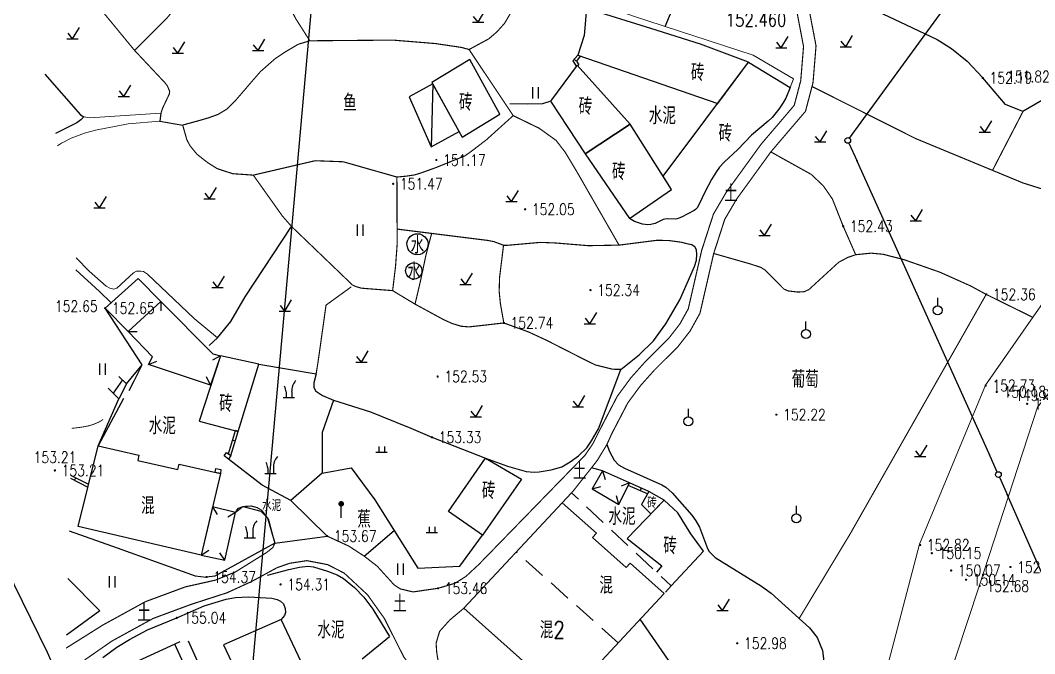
# Model space of a CAD drawing. Extents: x 529262 to 576451, y 2694391 to 2717535.
# Drawn here: x 567193.2 to 567282.9, y 2708922.2 to 2708978.2 of the extents above; entities that cross this region are included whole.
import ezdxf
from ezdxf.enums import TextEntityAlignment as Align
from ezdxf.xclip import XClip

# ---------------------------------------------------------------- set-up
doc = ezdxf.new("R2010")
doc.units = 0
doc.header["$XCLIPFRAME"] = 0
doc.linetypes.add('X2', pattern=[10, 8, -2])
doc.linetypes.add('X5', pattern=[3, 2, -1])
for name, color, linetype in [('DGX', 8, 'Continuous'), ('DLDW', 8, 'Continuous'), ('DLSS', 4, 'Continuous'), ('DMTZ', 8, 'Continuous'), ('GCD', 8, 'Continuous'), ('GXYZ', 8, 'Continuous'), ('JMD', 8, 'Continuous'), ('KZD', 8, 'Continuous'), ('PP-COM', 7, 'Continuous'), ('RD-中线', 40, 'Continuous'), ('RD-红线', 7, 'Continuous'), ('ZBTZ', 8, 'Continuous'), ('ZJ', 7, 'Continuous')]:
    doc.layers.add(name, color=color, linetype=linetype)
doc.layers.add('SXSS', color=5, linetype='Continuous', lineweight=0)
doc.styles.add('HZ', font='rs.shx', dxfattribs={"width": 0.8, "bigfont": 'hztxt.shx'})
doc.styles.add('romant', font='romant.shx', dxfattribs={"width": 0.8})
doc.linetypes.add('10421', pattern='A,2,[150,AAA.SHX,S=0.5,R=0,X=0,Y=0.5],1e-11', length=2)
doc.linetypes.add('10422', pattern='A,0.75,[150,AAA.SHX,S=0.5,R=0,X=0,Y=0.5],1.5,[177,AAA.SHX,S=1,R=0,X=0,Y=0.4],0.75', length=3)
doc.linetypes.add('1161', pattern='A,0,[149,AAA.SHX,S=0.15,R=0,X=0,Y=0],-1.6', length=1.6)
doc.linetypes.add('444', pattern='A,4.5,[145,AAA.SHX,S=1,R=0,X=0,Y=1],4.5,-0.5,[146,AAA.SHX,S=1,R=0,X=0,Y=0],-0.5', length=10)
doc.linetypes.add('8462', pattern='A,2,[157,AAA.SHX,S=1,R=0,X=0,Y=0.5],1e-09', length=2)

# ---------------------------------------------------------------- blocks, each defined once
blk = doc.blocks.new('A$C19FD0107')
at = {"layer": 'RD-中线', "color": 8, "linetype": 'Continuous'}
blk.add_lwpolyline([(-3668.977, 14015.534), (-3719.504, 14185.52), (-3760.685, 14324.421), (-3771.085, 14357.093, -0.005021), (-3772.854, 14362.853), (-3788.234, 14414.758, 0.01426), (-3793.56, 14431.016, 0.03416), (-3848.387, 14556)], format="xyb", dxfattribs=at)
at = {"layer": 'RD-中线', "color": 8, "linetype": 'Continuous', "flags": 128}
for points in [[(-4490.734, 14139.438, 0), (-4490.29, 14139.417)], [(-3818.251, 14086.168, 0), (-3817.74, 14086.169)]]:
    blk.add_lwpolyline(points, format="xyb", dxfattribs=at)
at = {"layer": 'RD-红线', "color": 8}
for p, q in [((-3802.367, 14531.711), (-3819.132, 14565.867)), ((-3779.26, 14479.734), (-3802.367, 14531.711))]:
    blk.add_line(p, q, dxfattribs=at)
blk = doc.blocks.new('gc121')
at = {"color": 8}
for p, q in [((-0.5, -1), (-0.5, 1)), ((0.5, -1), (0.5, 1))]:
    blk.add_line(p, q, dxfattribs=at)
blk = doc.blocks.new('gc165')
at = {"color": 8}
blk.add_line((0, 0), (0, 2), dxfattribs=at)
at = {"color": 8, "const_width": 0.5}
blk.add_lwpolyline([(-0.25, 2.5, 1), (0.25, 2.5, 1)], format="xyb", close=True, dxfattribs=at)
blk = doc.blocks.new('gc123')
at = {"color": 8}
for p, q in [((0, 0), (1.2, 2)), ((-1, 0), (1, 0)), ((0, 0), (-0.8, 1))]:
    blk.add_line(p, q, dxfattribs=at)
blk = doc.blocks.new('GC200')
at = {"linetype": 'Continuous', "const_width": 0.2, "flags": 128}
blk.add_lwpolyline([(-0.1, 0, 1), (0.1, 0, 1)], format="xyb", close=True, dxfattribs=at)
blk = doc.blocks.new('gc125')
at = {"color": 8}
blk.add_line((0, 0.8), (0, 2.2), dxfattribs=at)
blk.add_circle((0, 0), 0.8, dxfattribs=at)
blk = doc.blocks.new('gc013c')
at = {"linetype": 'Continuous'}
blk.add_line((0.5, 0), (4, 0), dxfattribs=at)
at = {"linetype": 'Continuous', "const_width": 0.15, "flags": 128}
blk.add_lwpolyline([(3.775, 0, 1), (3.925, 0, 1)], format="xyb", close=True, dxfattribs=at)
blk = doc.blocks.new('gc170')
at = {"color": 8, "linetype": 'Continuous'}
blk.add_circle((0, 0), 0.5, dxfattribs=at)
blk = doc.blocks.new('gc119')
at = {"color": 8}
for p, q in [((-1, 0), (1, 0)), ((-0.5, 1), (-0.5, 0)), ((0.5, 1), (0.5, 0))]:
    blk.add_line(p, q, dxfattribs=at)
blk = doc.blocks.new('gc210')
at = {"color": 8}
for p, q in [((-1, 0), (1, 0)), ((-0.5, 1), (-0.5, 0)), ((0.5, 1), (0.5, 0))]:
    blk.add_line(p, q, dxfattribs=at)
for centre, radius, start, end in [((-2.94, 0.81), 2.45, 4.3743, 29.0242), ((3.4, 1.11), 2.91, 139.3312, 182.0887)]:
    blk.add_arc(centre, radius, start, end, dxfattribs=at)

msp = doc.modelspace()

# ---------------------------------------------------------------- linework, layer by layer
at = {"color": 8, "linetype": 'Continuous', "flags": 128}
msp.add_lwpolyline([(567209.956, 2709328.306), (567242.359, 2709376.873), (567237.386, 2709487.838), (567226.241, 2709566.338), (567250.471, 2709637.466), (567310.691, 2709648.291), (567365.176, 2709659.753), (567568.23, 2709904.38), (567652.452, 2709866.094), (567570.025, 2709683.533), (567490.632, 2709613.794), (567456.674, 2709542.126), (567415.71, 2709492.593), (567416.103, 2709370.575), (567398.267, 2709255.857), (567341.513, 2709220.051), (567319.6, 2709121.447), (567354.869, 2709007.157), (567377.977, 2708907.793), (567342.698, 2708646.362), (567189.906, 2708654.057), (567219.676, 2708986.987), (567146.446, 2709250.882)], dxfattribs=at)
at = {"layer": 'DGX', "linetype": 'Continuous', "const_width": 0.075, "elevation": 153, "flags": 128}
msp.add_lwpolyline([(567197.778, 2708942.11), (567197.921, 2708942.123), (567198.236, 2708942.156), (567198.528, 2708942.194), (567198.797, 2708942.236), (567199.045, 2708942.283), (567199.271, 2708942.333), (567199.474, 2708942.388), (567199.656, 2708942.447), (567199.819, 2708942.508), (567199.967, 2708942.568), (567200.101, 2708942.627), (567200.221, 2708942.686), (567200.326, 2708942.743), (567200.417, 2708942.8), (567200.493, 2708942.855), (567200.555, 2708942.91)], dxfattribs=at)
msp.add_lwpolyline([(567197.778, 2708942.11), (567197.921, 2708942.123), (567198.236, 2708942.156), (567198.528, 2708942.194), (567198.797, 2708942.236), (567199.045, 2708942.283), (567199.271, 2708942.333), (567199.474, 2708942.388), (567199.656, 2708942.447), (567199.819, 2708942.508), (567199.967, 2708942.568), (567200.101, 2708942.627), (567200.221, 2708942.686), (567200.326, 2708942.743), (567200.417, 2708942.8), (567200.493, 2708942.855), (567200.555, 2708942.91)], dxfattribs=at)
at = {"layer": 'DLDW', "linetype": '10421', "flags": 128}
for points, elevation in [([(567228.552, 2708959.281), (567228.79, 2708959.188), (567228.997, 2708959.03), (567229.106, 2708958.896), (567229.206, 2708958.704), (567229.264, 2708958.439), (567229.259, 2708958.259), (567229.21, 2708958.052), (567229.116, 2708957.865), (567228.969, 2708957.69), (567228.769, 2708957.548), (567228.571, 2708957.471), (567228.337, 2708957.44), (567228.099, 2708957.469), (567227.869, 2708957.563), (567227.728, 2708957.662), (567227.597, 2708957.798), (567227.501, 2708957.95), (567227.412, 2708958.221), (567227.403, 2708958.46), (567227.449, 2708958.676), (567227.529, 2708958.848), (567227.702, 2708959.062), (567227.884, 2708959.193), (567228.162, 2708959.291), (567228.395, 2708959.305)], 152.595), ([(567227.712, 2708956.678), (567227.896, 2708956.733), (567228.056, 2708956.74), (567228.245, 2708956.703), (567228.45, 2708956.593), (567228.566, 2708956.482), (567228.676, 2708956.304), (567228.732, 2708956.087), (567228.725, 2708955.897), (567228.696, 2708955.781), (567228.628, 2708955.638), (567228.586, 2708955.577), (567228.497, 2708955.48), (567228.401, 2708955.406), (567228.223, 2708955.323), (567227.97, 2708955.293), (567227.806, 2708955.321), (567227.681, 2708955.37), (567227.509, 2708955.492), (567227.38, 2708955.657), (567227.321, 2708955.791), (567227.285, 2708956.048), (567227.368, 2708956.355), (567227.572, 2708956.595)], 152.552)]:
    msp.add_lwpolyline(points, close=True, dxfattribs=dict(at, elevation=elevation))
at = {"layer": 'DLSS', "linetype": 'X2', "const_width": 0.1, "flags": 128}
msp.add_lwpolyline([(567220.347, 2708932.588), (567222.267, 2708931.701), (567223.632, 2708930.809), (567224.772, 2708929.928), (567226.282, 2708928.264), (567226.818, 2708927.92), (567227.937, 2708927.653), (567230.145, 2708927.971), (567231.653, 2708928.417), (567232.613, 2708929.021), (567233.744, 2708930.07), (567243.13, 2708939.716), (567243.839, 2708940.754), (567244.51, 2708942.093), (567245.997, 2708944.949), (567247.199, 2708946.576), (567248.446, 2708947.973), (567250.548, 2708950.073), (567251.515, 2708951.316), (567252.266, 2708952.668), (567253.456, 2708957.85), (567254.489, 2708961.033), (567255.621, 2708962.962), (567258.701, 2708967.21), (567261.63, 2708970.644), (567262.207, 2708972.835), (567262.453, 2708975.848), (567261.865, 2708978.926), (567261.135, 2708984.195), (567260.86, 2708986.116), (567260.351, 2708987.776), (567258.905, 2708990.868), (567256.045, 2708996.467), (567255.337, 2708999.35), (567254.942, 2709002.568)], dxfattribs=at)
at = {"layer": 'DLSS', "linetype": 'Continuous', "const_width": 0.1, "flags": 128}
msp.add_lwpolyline([(567241.958, 2708936.394), (567244.239, 2708939.291), (567245.076, 2708940.679), (567245.496, 2708941.616), (567246.928, 2708944.367), (567248.049, 2708945.884), (567249.242, 2708947.22), (567251.37, 2708949.347), (567252.431, 2708950.711), (567253.299, 2708952.272), (567254.513, 2708957.558), (567255.493, 2708960.581), (567256.539, 2708962.362), (567259.562, 2708966.532), (567262.626, 2708970.124), (567263.291, 2708972.65), (567263.557, 2708975.907), (567262.946, 2708979.104)], dxfattribs=at)
at = {"layer": 'DLSS', "linetype": 'X2', "const_width": 0.1, "flags": 128}
for points, elevation in [([(567197.278, 2708922.685), (567200.525, 2708924.725), (567204.294, 2708926.792), (567207.821, 2708928.099), (567210.476, 2708928.693), (567212.249, 2708929.421), (567214.983, 2708931.124), (567215.546, 2708931.569), (567215.729, 2708931.947), (567215.179, 2708934.058), (567214.607, 2708934.834), (567214.178, 2708935.099), (567213.648, 2708935.242), (567212.916, 2708935.196), (567212.261, 2708934.677)], 155.119), ([(567232.437, 2708926.217), (567231.178, 2708925.161), (567230.292, 2708924.171), (567229.979, 2708923.129), (567230.031, 2708922.347), (567230.188, 2708921.357), (567230.865, 2708920.107), (567232.564, 2708918.476), (567237.608, 2708914.812), (567241.055, 2708912.862), (567243.366, 2708911.427), (567244.929, 2708909.739)], 153.527)]:
    msp.add_lwpolyline(points, dxfattribs=dict(at, elevation=elevation))
at = {"layer": 'DLSS', "linetype": 'Continuous', "const_width": 0.1, "elevation": 155.119, "flags": 128}
msp.add_lwpolyline([(567197.213, 2708920.182), (567199.027, 2708921.714), (567201.341, 2708923.318), (567204.971, 2708925.308), (567208.283, 2708926.536), (567211.506, 2708927.58), (567213.665, 2708928.567), (567215.921, 2708929.792), (567217.029, 2708930.182), (567218.557, 2708930.417), (567220.391, 2708930.065), (567221.85, 2708929.321), (567223.929, 2708927.388), (567225.413, 2708925.299), (567227.126, 2708921.903), (567228.846, 2708919.624), (567230.373, 2708918.284), (567236.891, 2708913.22), (567239.965, 2708911.391), (567241.72, 2708910.572)], dxfattribs=at)
at = {"layer": 'DMTZ', "linetype": '10421', "flags": 128}
for points in [[(567266.395, 2708980.219), (567271.512, 2708977.749), (567274.276, 2708976.466), (567275.518, 2708975.67), (567276.925, 2708974.538), (567278.292, 2708973.068)], [(567195.391, 2708973.393), (567198.565, 2708969.809), (567198.844, 2708969.635)], [(567195.391, 2708973.393), (567198.565, 2708969.809), (567198.844, 2708969.635)], [(567236.5, 2708970.82), (567238.048, 2708970.795), (567239.417, 2708970.82), (567240.052, 2708971.023)], [(567198.844, 2708969.635), (567198.572, 2708969.378), (567198.215, 2708969.106), (567196.337, 2708968.163)], [(567198.844, 2708969.635), (567198.572, 2708969.378), (567198.215, 2708969.106), (567196.337, 2708968.163)], [(567209.915, 2708949.429), (567210.651, 2708950.102), (567211.825, 2708951.558), (567213.102, 2708953.726), (567217.197, 2708959.951)], [(567246.317, 2708947.317), (567247.924, 2708948.596), (567249.179, 2708949.853), (567250.276, 2708951.332), (567251.517, 2708953.475), (567252.811, 2708956.405), (567252.982, 2708956.977), (567253.032, 2708957.471), (567253.007, 2708957.886), (567252.836, 2708958.139), (567252.516, 2708958.34)], [(567198.139, 2708956.126), (567200.242, 2708954.193), (567201.26, 2708953.207)], [(567198.139, 2708956.126), (567200.242, 2708954.193), (567201.26, 2708953.207)], [(567219.376, 2708946.926), (567219.172, 2708946.131), (567219.184, 2708945.739), (567219.322, 2708945.418), (567219.951, 2708945.005), (567220.902, 2708944.59), (567224.187, 2708943.568), (567225.135, 2708943.182), (567227.747, 2708942.12), (567229.61, 2708941.321), (567234.344, 2708939.481), (567236.293, 2708938.779), (567237.932, 2708938.281), (567238.649, 2708938.238), (567239.098, 2708938.255), (567240.136, 2708938.43), (567241.09, 2708938.702), (567241.838, 2708939.139), (567242.555, 2708939.69), (567243.288, 2708940.388), (567243.711, 2708941.003), (567244.322, 2708942.062), (567246.317, 2708947.317)], [(567245.076, 2708940.679), (567245.29, 2708940.069), (567245.73, 2708939.291), (567246.096, 2708938.876), (567246.617, 2708938.579), (567249.922, 2708937.129), (567250.292, 2708936.896), (567250.842, 2708936.404), (567252.58, 2708934.445), (567252.945, 2708933.943), (567253.249, 2708933.369), (567253.957, 2708931.494)], [(567197.545, 2708933.056), (567201.78, 2708931.549), (567208.681, 2708929.079), (567209.693, 2708928.968)], [(567253.957, 2708931.494), (567254.117, 2708931.214), (567254.654, 2708930.708), (567258.73, 2708928.173), (567259.589, 2708927.545), (567262.99, 2708924.476), (567263.654, 2708923.623), (567264.141, 2708922.485), (567264.65, 2708918.068), (567264.849, 2708917.434), (567268.226, 2708915.832), (567268.453, 2708915.685)]]:
    msp.add_lwpolyline(points, dxfattribs=at)
at = {"layer": 'DMTZ', "linetype": '10422', "flags": 128}
for points in [[(567202.616, 2708946.041), (567204.017, 2708947.717)], [(567202.616, 2708946.041), (567204.017, 2708947.717)], [(567200.1, 2708940.572), (567201.937, 2708944.711)], [(567200.1, 2708940.572), (567201.937, 2708944.711)], [(567209.469, 2708926.426), (567211.43, 2708927.013), (567212.253, 2708927.146), (567213.389, 2708927.216), (567214.957, 2708927.127), (567215.449, 2708927.093), (567215.933, 2708926.992), (567216.241, 2708926.847), (567216.485, 2708926.602), (567216.638, 2708926.189), (567216.657, 2708925.821), (567216.581, 2708925.566), (567216.284, 2708925.219)], [(567200.521, 2708921.862), (567201.775, 2708922.766), (567202.882, 2708923.463), (567204.481, 2708924.312), (567207.064, 2708925.366), (567209.469, 2708926.426)]]:
    msp.add_lwpolyline(points, dxfattribs=at)
at = {"layer": 'DMTZ', "linetype": '10422', "elevation": 154.244, "flags": 128}
msp.add_lwpolyline([(567215.092, 2708929.134), (567216.955, 2708929.642), (567217.91, 2708929.854), (567218.646, 2708929.939), (567219.145, 2708929.881), (567220.389, 2708929.499), (567221.241, 2708929.158), (567221.787, 2708928.836), (567222.768, 2708928.031), (567223.598, 2708927.196), (567224.378, 2708926.143), (567225.853, 2708923.704)], dxfattribs=at)
at = {"layer": 'GXYZ', "linetype": 'Continuous'}
for p, q in [((567267.544, 2708969.164), (567277.939, 2708983.434)), ((567278.854, 2708939.843), (567267.189, 2708965.724)), ((567299.039, 2708893.92), (567280.48, 2708936.189))]:
    msp.add_line(p, q, dxfattribs=at)
at = {"layer": 'JMD', "linetype": 'Continuous'}
for p, q in [((567242.179, 2708974.713), (567242.371, 2708974.553)), ((567242.475, 2708974.164), (567242.58, 2708974.228)), ((567229.681, 2708972.548), (567229.557, 2708966.979)), ((567205.661, 2708953.304), (567205.639, 2708952.504)), ((567202.751, 2708950.677), (567203.55, 2708950.651)), ((567202.751, 2708950.677), (567203.55, 2708950.651)), ((567204.57, 2708947.754), (567205.312, 2708948.054)), ((567204.57, 2708947.754), (567205.312, 2708948.054)), ((567210.917, 2708948.517), (567210.213, 2708948.136)), ((567202.25, 2708946.382), (567201.438, 2708945.217)), ((567202.25, 2708946.382), (567201.438, 2708945.217)), ((567201.931, 2708946.679), (567202.616, 2708946.041)), ((567201.931, 2708946.679), (567202.616, 2708946.041)), ((567202.616, 2708946.041), (567201.937, 2708944.711)), ((567202.616, 2708946.041), (567201.937, 2708944.711)), ((567210.055, 2708945.935), (567209.697, 2708946.65)), ((567201.937, 2708944.711), (567201.003, 2708945.658)), ((567201.937, 2708944.711), (567201.003, 2708945.658)), ((567212.492, 2708941.828), (567212.253, 2708941.902)), ((567212.23, 2708940.979), (567211.991, 2708941.052)), ((567244.675, 2708938.342), (567244.927, 2708937.583)), ((567198.033, 2708937.503), (567198.146, 2708937.726)), ((567198.033, 2708937.503), (567198.146, 2708937.726)), ((567243.779, 2708936.757), (567244.551, 2708936.966)), ((567247.074, 2708937.285), (567246.322, 2708937.01)), ((567246.141, 2708935.381), (567245.909, 2708936.147)), ((567248.105, 2708936.83), (567248.004, 2708936.601)), ((567210.214, 2708935.162), (567210.634, 2708934.481)), ((567212.261, 2708934.677), (567211.582, 2708934.253)), ((567209.207, 2708930.912), (567209.885, 2708931.337)), ((567211.306, 2708930.445), (567210.877, 2708931.121))]:
    msp.add_line(p, q, dxfattribs=at)
at = {"layer": 'JMD', "linetype": 'Continuous', "flags": 128}
for points in [[(567254.868, 2708970.809), (567257.602, 2708974.451), (567253.346, 2708976.06), (567248.955, 2708977.431), (567243.282, 2708979.212), (567243.07, 2708976.817), (567242.492, 2708975.091)], [(567232.957, 2708974.704), (567229.614, 2708972.67), (567232.28, 2708967.847), (567235.623, 2708969.881)], [(567242.442, 2708974.201), (567240.104, 2708971.002), (567243.155, 2708966.373), (567247.138, 2708968.993)], [(567247.084, 2708960.652), (567250.793, 2708963.2), (567250.046, 2708964.384), (567257.602, 2708974.451), (567261.272, 2708972.223), (567260.874, 2708971.295), (567260.616, 2708970.825), (567260.262, 2708970.318), (567259.669, 2708969.575), (567259.338, 2708969.262), (567257.866, 2708968.024), (567256.643, 2708966.756), (567255.434, 2708965.625), (567255.04, 2708965.192), (567254.768, 2708964.802), (567254.33, 2708964.099), (567253.761, 2708963.029), (567253.226, 2708961.92), (567253.039, 2708961.591), (567252.904, 2708961.454), (567252.777, 2708961.349), (567251.679, 2708960.78), (567251.437, 2708960.664), (567251.288, 2708960.619), (567251.114, 2708960.597), (567250.393, 2708960.611), (567250.195, 2708960.587), (567250.045, 2708960.548), (567249.343, 2708960.196), (567248.966, 2708960.104), (567248.685, 2708960.09), (567248.216, 2708960.154), (567247.875, 2708960.254), (567247.522, 2708960.392)], [(567229.681, 2708972.548), (567227.6, 2708971.397), (567229.557, 2708966.979), (567232.01, 2708968.335)], [(567243.155, 2708966.373), (567247.084, 2708960.652), (567250.793, 2708963.2), (567247.138, 2708968.993)], [(567205.661, 2708953.304), (567203.644, 2708955.359), (567200.734, 2708952.732), (567202.751, 2708950.677)], [(567214.326, 2708947.778), (567210.917, 2708948.517), (567209.029, 2708942.73), (567212.492, 2708941.828)], [(567198.333, 2708933.421), (567200.1, 2708940.572), (567203.716, 2708939.746), (567203.608, 2708939.269), (567207.154, 2708938.46), (567207.263, 2708938.936), (567210.911, 2708938.103), (567209.207, 2708930.912)], [(567211.646, 2708939.393), (567211.259, 2708939.667), (567211.45, 2708939.978), (567211.837, 2708939.704)], [(567234.344, 2708939.481), (567237.54, 2708937.615), (567234.091, 2708932.655), (567231.062, 2708934.761)], [(567210.911, 2708938.103), (567210.448, 2708938.209), (567210.506, 2708938.569), (567210.969, 2708938.463)], [(567246.141, 2708935.381), (567247.074, 2708937.285), (567244.675, 2708938.342), (567243.779, 2708936.757)], [(567248.124, 2708935.364), (567248.972, 2708934.545), (567250.144, 2708935.758), (567248.793, 2708936.527)], [(567209.207, 2708930.912), (567211.306, 2708930.445), (567212.261, 2708934.677), (567210.214, 2708935.162)], [(567232.437, 2708926.217), (567241.133, 2708935.539), (567244.148, 2708932.856), (567243.808, 2708932.476), (567246.787, 2708929.812), (567247.126, 2708930.193), (567250.138, 2708927.506), (567241.442, 2708918.184)], [(567206.896, 2708923.036), (567197.783, 2708918.857), (567199.449, 2708915.172), (567208.562, 2708919.351)]]:
    msp.add_lwpolyline(points, close=True, dxfattribs=at)
for points in [[(567242.492, 2708975.091), (567242.071, 2708974.582), (567242.366, 2708974.098)], [(567242.724, 2708974.98), (567242.377, 2708974.56), (567242.58, 2708974.228)], [(567211.622, 2708939.856), (567212.253, 2708941.902)], [(567211.837, 2708939.704), (567212.492, 2708941.828)], [(567197.671, 2708937.966), (567199.257, 2708937.163)], [(567197.671, 2708937.966), (567199.257, 2708937.163)], [(567197.664, 2708937.69), (567199.196, 2708936.914)], [(567197.664, 2708937.69), (567199.196, 2708936.914)], [(567248.667, 2708936.309), (567246.963, 2708937.06)], [(567248.793, 2708936.527), (567247.074, 2708937.285)], [(567250.765, 2708928.178), (567253.624, 2708931.25), (567252.484, 2708932.798), (567251.357, 2708934.636), (567250.144, 2708935.758), (567246.873, 2708932.37), (567249.928, 2708929.95), (567249.447, 2708929.407)], [(567197.437, 2708928.849), (567200.255, 2708925.982), (567197.307, 2708923.827)], [(567197.437, 2708928.849), (567200.255, 2708925.982), (567197.307, 2708923.827)]]:
    msp.add_lwpolyline(points, dxfattribs=at)
for points, elevation in [([(567210.055, 2708945.935), (567204.57, 2708947.754), (567204.926, 2708948.436), (567202.751, 2708950.677), (567205.661, 2708953.304), (567210.252, 2708948.691), (567210.917, 2708948.517)], 153.009), ([(567215.777, 2708913.2), (567220.821, 2708917.24), (567218.831, 2708919.844), (567216.284, 2708925.219), (567211.186, 2708922.989)], 155.454)]:
    msp.add_lwpolyline(points, close=True, dxfattribs=dict(at, elevation=elevation))
at = {"layer": 'JMD', "linetype": '444', "flags": 128}
for points in [[(567202.841, 2708945.444), (567203.293, 2708946.301), (567204.017, 2708947.717), (567200.734, 2708952.732)], [(567202.841, 2708945.444), (567203.293, 2708946.301), (567204.017, 2708947.717), (567200.734, 2708952.732)], [(567202.34, 2708944.75), (567200.1, 2708940.572)], [(567202.34, 2708944.75), (567200.1, 2708940.572)]]:
    msp.add_lwpolyline(points, dxfattribs=at)
at = {"layer": 'JMD', "linetype": 'X5', "flags": 128}
for points in [[(567241.133, 2708935.539), (567241.958, 2708936.394), (567250.765, 2708928.178), (567250.138, 2708927.506)], [(567208.562, 2708919.351), (567209.676, 2708919.862), (567207.99, 2708923.538), (567206.896, 2708923.036)]]:
    msp.add_lwpolyline(points, dxfattribs=at)
at = {"layer": 'JMD', "linetype": 'X5', "elevation": 153.193, "flags": 128}
msp.add_lwpolyline([(567246.107, 2708923.119), (567237.068, 2708931.182)], dxfattribs=at)
at = {"layer": 'SXSS', "color": 8, "linetype": '10421', "flags": 128}
for points in [[(567306.106, 2708980.87), (567307.604, 2708977.341), (567305.787, 2708976.309), (567304.87, 2708976.02), (567295.372, 2708967.986), (567293.325, 2708965.368), (567287.838, 2708959.277), (567278.541, 2708945.928), (567272.709, 2708931.865), (567265.764, 2708905.459), (567264.258, 2708889.681), (567262.845, 2708859.255), (567261.308, 2708845.915), (567262.148, 2708829.993), (567262.2, 2708821.277), (567260.27, 2708803.93)], [(567275.116, 2708803.849), (567273.085, 2708808.495), (567267.361, 2708833.003), (567266.688, 2708841.135), (567267.67, 2708854.725), (567271.016, 2708888.332), (567270.808, 2708906.485), (567277.968, 2708928.169), (567283.142, 2708943.974), (567296.026, 2708959.962)]]:
    msp.add_lwpolyline(points, dxfattribs=at)
at = {"layer": 'SXSS', "color": 8, "linetype": 'Continuous', "flags": 128}
for points in [[(567243.698, 2708979.886), (567244.635, 2708979.539), (567247.439, 2708978.535), (567258.001, 2708975.082), (567261.579, 2708973), (567261.272, 2708972.223)], [(567196.533, 2708967.08), (567196.883, 2708967.316), (567197.734, 2708967.754), (567198.919, 2708968.192), (567199.892, 2708968.466), (567202.768, 2708969.01), (567205.567, 2708969.247)], [(567198.844, 2708969.635), (567199.351, 2708969.536), (567205.665, 2708969.952)], [(567210.651, 2708950.102), (567208.59, 2708951.806), (567204.486, 2708955.742), (567204.112, 2708955.957), (567203.895, 2708955.996), (567203.514, 2708956.002), (567203.231, 2708955.851), (567201.769, 2708954.5), (567201.506, 2708954.4), (567201.134, 2708954.504), (567200.828, 2708954.683), (567199.329, 2708955.99), (567198.167, 2708957.187)]]:
    msp.add_lwpolyline(points, dxfattribs=at)
at = {"layer": 'SXSS', "color": 8, "linetype": '8462', "const_width": 0.1, "flags": 128}
for points in [[(567226.517, 2708964.312), (567227.33, 2708964.388), (567228.077, 2708964.5), (567228.625, 2708964.666), (567229.968, 2708965.148), (567232.52, 2708966.181), (567232.992, 2708966.508), (567234.416, 2708967.597), (567236.793, 2708969.738), (567232.893, 2708975.58), (567232.22, 2708975.766), (567229.912, 2708976.107), (567226.163, 2708976.412), (567218.822, 2708976.351), (567217.793, 2708976.043), (567216.61, 2708975.345), (567215.746, 2708974.762), (567214.461, 2708973.633), (567213.712, 2708972.775), (567212.271, 2708971.094), (567211.489, 2708970.313), (567210.722, 2708969.854), (567209.904, 2708969.556), (567209.129, 2708969.328), (567207.584, 2708968.905), (567207.95, 2708967.606), (567208.237, 2708967.07), (567208.854, 2708966.318), (567209.802, 2708965.578), (567210.648, 2708965.047), (567212.005, 2708964.608), (567213.824, 2708964.481)], [(567213.824, 2708964.481), (567219.287, 2708965.754), (567221.766, 2708965.662), (567226.517, 2708964.312)], [(567213.824, 2708964.481), (567216.389, 2708960.877), (567217.197, 2708959.951), (567222.599, 2708954.763), (567222.907, 2708954.631), (567223.362, 2708954.493), (567226.138, 2708954.276), (567226.398, 2708956.456), (567226.536, 2708958.349), (567226.517, 2708964.312)]]:
    msp.add_lwpolyline(points, dxfattribs=at)
at = {"layer": 'ZBTZ', "linetype": 'Continuous', "const_width": 0.1, "flags": 128}
for points in [[(567205.665, 2708969.952), (567205.817, 2708970.417), (567206.402, 2708971.649), (567206.429, 2708971.888), (567206.242, 2708972.351), (567206.011, 2708972.649), (567203.328, 2708975.504), (567196.614, 2708983.661), (567196.007, 2708984.527), (567195.65, 2708985.184), (567194.722, 2708987.531)], [(567211.293, 2708986.883), (567209.225, 2708982.776), (567207.651, 2708980.142), (567206.203, 2708978.37), (567203.328, 2708975.504)], [(567232.893, 2708975.58), (567234.641, 2708976.527), (567235.341, 2708977.128), (567236.039, 2708977.905), (567236.554, 2708978.788), (567236.998, 2708979.986), (567237.861, 2708984.294)], [(567215.451, 2708983.03), (567215.733, 2708982.362), (567217.073, 2708979.265), (567217.593, 2708978.272), (567218.822, 2708976.351)], [(567263.202, 2708972.312), (567272.357, 2708967.714), (567281.848, 2708963.789), (567289.684, 2708961.326)], [(567279.154, 2708964.903), (567281.845, 2708970.097)], [(567246.146, 2708958.296), (567242.503, 2708964.639), (567241.401, 2708966.484), (567240.584, 2708967.549), (567239.095, 2708968.619), (567236.793, 2708969.738)], [(567259.562, 2708966.532), (567263.127, 2708964.55), (567264.195, 2708963.543), (567265.005, 2708962.374), (567265.956, 2708959.967), (567267.063, 2708957.45)], [(567252.516, 2708958.34), (567251.61, 2708958.557), (567250.506, 2708958.708), (567249.469, 2708958.72), (567246.146, 2708958.296), (567243.436, 2708958.247), (567240.518, 2708958.487), (567239.196, 2708958.538), (567236.287, 2708958.281), (567236.088, 2708958.277), (567235.94, 2708958.287), (567235.087, 2708958.603), (567234.587, 2708958.706), (567226.531, 2708959.713)], [(567228.118, 2708953.082), (567228.574, 2708955.016), (567228.799, 2708956.053), (567229.061, 2708957.318), (567229.334, 2708958.377), (567229.586, 2708959.331)], [(567235.94, 2708958.287), (567235.587, 2708955.421), (567235.555, 2708954.193), (567235.662, 2708953.132), (567235.965, 2708951.417)], [(567254.513, 2708957.558), (567257.753, 2708956.632), (567258.699, 2708956.32), (567259.073, 2708956.08), (567260.71, 2708954.42), (567261.08, 2708954.249), (567261.945, 2708954.15), (567262.521, 2708954.182), (567262.935, 2708954.375), (567265.552, 2708956.775), (567266.367, 2708957.213), (567267.063, 2708957.45)], [(567267.063, 2708957.45), (567268.427, 2708957.586), (567269.469, 2708957.491), (567271.317, 2708957.017), (567274.487, 2708955.911), (567277.213, 2708954.693), (567278.595, 2708953.943), (567282.712, 2708951.916)], [(567222.481, 2708954.609), (567220.254, 2708952.995), (567219.55, 2708947.994), (567219.376, 2708946.926)], [(567226.138, 2708954.276), (567228.118, 2708953.082), (567230.652, 2708951.706), (567231.41, 2708951.366), (567232.205, 2708951.128), (567232.509, 2708951.102), (567232.879, 2708951.069), (567235.965, 2708951.417), (567238.153, 2708950.623), (567239.724, 2708949.897), (567243.177, 2708948.139), (567244.07, 2708947.704), (567245.597, 2708947.329), (567246.317, 2708947.317)], [(567262.067, 2708925.309), (567266.61, 2708932.843), (567278.595, 2708953.943)]]:
    msp.add_lwpolyline(points, dxfattribs=at)
at = {"layer": 'ZBTZ', "linetype": '1161', "flags": 128}
for points in [[(567250.215, 2708977.628), (567253.907, 2708986.422)], [(567294.106, 2708968.582), (567286.807, 2708972.032), (567285.79, 2708972.088), (567285, 2708971.919), (567281.845, 2708970.097), (567280.314, 2708970.734), (567278.292, 2708973.068)], [(567214.326, 2708947.778), (567219.376, 2708946.926)], [(567220.902, 2708944.59), (567219.901, 2708941.736), (567219.922, 2708938.14), (567222.485, 2708938.606), (567224.567, 2708935.798), (567228.366, 2708929.756), (567232.071, 2708929.92), (567234.091, 2708932.655)], [(567215.729, 2708931.947), (567220.347, 2708932.588), (567217.129, 2708935.737), (567214.598, 2708937.091), (567211.646, 2708939.393)], [(567219.922, 2708938.14), (567217.129, 2708935.737)], [(567244.675, 2708938.342), (567243.718, 2708938.629)], [(567223.632, 2708930.809), (567226.274, 2708933.083)], [(567252.436, 2708918.868), (567248.023, 2708925.24)]]:
    msp.add_lwpolyline(points, dxfattribs=at)
at = {"layer": 'ZBTZ', "linetype": 'Continuous', "flags": 128}
msp.add_lwpolyline([(567205.665, 2708969.952), (567205.567, 2708969.247), (567207.584, 2708968.905)], dxfattribs=at)
at = {"layer": 'ZBTZ', "linetype": '1161', "elevation": 154.244, "flags": 128}
for points in [[(567212.261, 2708934.677), (567212.368, 2708934.885), (567212.514, 2708935.053), (567212.916, 2708935.196), (567214.492, 2708934.8), (567215.075, 2708934.213), (567215.729, 2708931.947), (567210.43, 2708929.052), (567209.693, 2708928.968)], [(567223.452, 2708921.733), (567225.853, 2708923.704)]]:
    msp.add_lwpolyline(points, dxfattribs=at)

# ---------------------------------------------------------------- block references
at = {"layer": 'GCD', "linetype": 'Continuous'}
ref = msp.add_blockref('GC200', (567278.292, 2708973.068, 152.194), dxfattribs=dict(at, xscale=0.5, yscale=0.5, zscale=0.5))
ref.add_attrib('height', '152.19', dxfattribs={"linetype": 'Continuous', "height": 1, "style": 'HZ', "width": 0.8}).set_placement((567278.892, 2708973.068, 152.194), align=Align.MIDDLE_LEFT)
ref = msp.add_blockref('GC200', (567279.848, 2708973.187, 151.818), dxfattribs=dict(at, xscale=0.5, yscale=0.5, zscale=0.5))
ref.add_attrib('height', '151.82', dxfattribs={"linetype": 'Continuous', "height": 1, "style": 'HZ', "width": 0.8}).set_placement((567280.448, 2708973.187, 151.818), align=Align.MIDDLE_LEFT)
ref = msp.add_blockref('GC200', (567230.002, 2708965.815, 151.166), dxfattribs=dict(at, xscale=0.5, yscale=0.5, zscale=0.5))
ref.add_attrib('height', '151.17', dxfattribs={"linetype": 'Continuous', "height": 1, "style": 'HZ', "width": 0.8}).set_placement((567230.602, 2708965.815, 151.166), align=Align.MIDDLE_LEFT)
ref = msp.add_blockref('GC200', (567226.185, 2708963.713, 151.469), dxfattribs=dict(at, xscale=0.5, yscale=0.5, zscale=0.5))
ref.add_attrib('height', '151.47', dxfattribs={"linetype": 'Continuous', "height": 1, "style": 'HZ', "width": 0.8}).set_placement((567226.785, 2708963.713, 151.469), align=Align.MIDDLE_LEFT)
ref = msp.add_blockref('GC200', (567237.849, 2708961.462, 152.054), dxfattribs=dict(at, xscale=0.5, yscale=0.5, zscale=0.5))
ref.add_attrib('height', '152.05', dxfattribs={"linetype": 'Continuous', "height": 1, "style": 'HZ', "width": 0.8}).set_placement((567238.449, 2708961.462, 152.054), align=Align.MIDDLE_LEFT)
ref = msp.add_blockref('GC200', (567265.956, 2708959.967, 152.425), dxfattribs=dict(at, xscale=0.5, yscale=0.5, zscale=0.5))
ref.add_attrib('height', '152.43', dxfattribs={"linetype": 'Continuous', "height": 1, "style": 'HZ', "width": 0.8}).set_placement((567266.556, 2708959.967, 152.425), align=Align.MIDDLE_LEFT)
ref = msp.add_blockref('GC200', (567243.624, 2708954.323, 152.337), dxfattribs=dict(at, xscale=0.5, yscale=0.5, zscale=0.5))
ref.add_attrib('height', '152.34', dxfattribs={"linetype": 'Continuous', "height": 1, "style": 'HZ', "width": 0.8}).set_placement((567244.224, 2708954.323, 152.337), align=Align.MIDDLE_LEFT)
ref = msp.add_blockref('GC200', (567278.595, 2708953.943, 152.359), dxfattribs=dict(at, xscale=0.5, yscale=0.5, zscale=0.5))
ref.add_attrib('height', '152.36', dxfattribs={"linetype": 'Continuous', "height": 1, "style": 'HZ', "width": 0.8}).set_placement((567279.195, 2708953.943, 152.359), align=Align.MIDDLE_LEFT)
ref = msp.add_blockref('GC200', (567200.734, 2708952.732, 152.649), dxfattribs=dict(at, xscale=0.5, yscale=0.5, zscale=0.5))
ref.add_attrib('height', '152.65', dxfattribs={"linetype": 'Continuous', "height": 1, "style": 'HZ', "width": 0.8}).set_placement((567201.334, 2708952.732, 152.649), align=Align.MIDDLE_LEFT)
at = {"layer": 'GCD', "linetype": 'Continuous', "xscale": 0.5, "yscale": 0.5, "zscale": 0.5}
msp.add_blockref('GC200', (567200.734, 2708952.732, 152.649), dxfattribs=at)
at = {"layer": 'GCD', "linetype": 'Continuous'}
ref = msp.add_blockref('GC200', (567235.965, 2708951.417, 152.741), dxfattribs=dict(at, xscale=0.5, yscale=0.5, zscale=0.5))
ref.add_attrib('height', '152.74', dxfattribs={"linetype": 'Continuous', "height": 1, "style": 'HZ', "width": 0.8}).set_placement((567236.565, 2708951.417, 152.741), align=Align.MIDDLE_LEFT)
ref = msp.add_blockref('GC200', (567230.116, 2708946.684, 152.528), dxfattribs=dict(at, xscale=0.5, yscale=0.5, zscale=0.5))
ref.add_attrib('height', '152.53', dxfattribs={"linetype": 'Continuous', "height": 1, "style": 'HZ', "width": 0.8}).set_placement((567230.716, 2708946.684, 152.528), align=Align.MIDDLE_LEFT)
ref = msp.add_blockref('GC200', (567278.546, 2708945.886, 152.731), dxfattribs=dict(at, xscale=0.5, yscale=0.5, zscale=0.5))
ref.add_attrib('height', '152.73', dxfattribs={"linetype": 'Continuous', "height": 1, "style": 'HZ', "width": 0.8}).set_placement((567279.146, 2708945.886, 152.731), align=Align.MIDDLE_LEFT)
ref = msp.add_blockref('GC200', (567279.528, 2708945.322, 150.182), dxfattribs=dict(at, xscale=0.5, yscale=0.5, zscale=0.5))
ref.add_attrib('height', '150.18', dxfattribs={"linetype": 'Continuous', "height": 1, "style": 'HZ', "width": 0.8}).set_placement((567280.128, 2708945.322, 150.182), align=Align.MIDDLE_LEFT)
ref = msp.add_blockref('GC200', (567280.552, 2708945.045, 149.985), dxfattribs=dict(at, xscale=0.5, yscale=0.5, zscale=0.5))
ref.add_attrib('height', '149.99', dxfattribs={"linetype": 'Continuous', "height": 1, "style": 'HZ', "width": 0.8}).set_placement((567281.152, 2708945.045, 149.985), align=Align.MIDDLE_LEFT)
ref = msp.add_blockref('GC200', (567282.219, 2708944.275, 150.104), dxfattribs=dict(at, xscale=0.5, yscale=0.5, zscale=0.5))
ref.add_attrib('height', '150.10', dxfattribs={"linetype": 'Continuous', "height": 1, "style": 'HZ', "width": 0.8}).set_placement((567282.819, 2708944.275, 150.104), align=Align.MIDDLE_LEFT)
ref = msp.add_blockref('GC200', (567260.054, 2708943.315, 152.223), dxfattribs=dict(at, xscale=0.5, yscale=0.5, zscale=0.5))
ref.add_attrib('height', '152.22', dxfattribs={"linetype": 'Continuous', "height": 1, "style": 'HZ', "width": 0.8}).set_placement((567260.654, 2708943.315, 152.223), align=Align.MIDDLE_LEFT)
ref = msp.add_blockref('GC200', (567229.61, 2708941.321, 153.334), dxfattribs=dict(at, xscale=0.5, yscale=0.5, zscale=0.5))
ref.add_attrib('height', '153.33', dxfattribs={"linetype": 'Continuous', "height": 1, "style": 'HZ', "width": 0.8}).set_placement((567230.21, 2708941.321, 153.334), align=Align.MIDDLE_LEFT)
ref = msp.add_blockref('GC200', (567196.29, 2708938.386, 153.21), dxfattribs=dict(at, xscale=0.5, yscale=0.5, zscale=0.5))
ref.add_attrib('height', '153.21', dxfattribs={"linetype": 'Continuous', "height": 1, "style": 'HZ', "width": 0.8}).set_placement((567196.89, 2708938.386, 153.21), align=Align.MIDDLE_LEFT)
ref = msp.add_blockref('GC200', (567220.347, 2708932.588, 153.671), dxfattribs=dict(at, xscale=0.5, yscale=0.5, zscale=0.5))
ref.add_attrib('height', '153.67', dxfattribs={"linetype": 'Continuous', "height": 1, "style": 'HZ', "width": 0.8}).set_placement((567220.947, 2708932.588, 153.671), align=Align.MIDDLE_LEFT)
ref = msp.add_blockref('GC200', (567272.755, 2708931.801, 152.816), dxfattribs=dict(at, xscale=0.5, yscale=0.5, zscale=0.5))
ref.add_attrib('height', '152.82', dxfattribs={"linetype": 'Continuous', "height": 1, "style": 'HZ', "width": 0.8}).set_placement((567273.355, 2708931.801, 152.816), align=Align.MIDDLE_LEFT)
ref = msp.add_blockref('GC200', (567273.796, 2708931.073, 150.149), dxfattribs=dict(at, xscale=0.5, yscale=0.5, zscale=0.5))
ref.add_attrib('height', '150.15', dxfattribs={"linetype": 'Continuous', "height": 1, "style": 'HZ', "width": 0.8}).set_placement((567274.396, 2708931.073, 150.149), align=Align.MIDDLE_LEFT)
ref = msp.add_blockref('GC200', (567275.499, 2708929.552, 150.073), dxfattribs=dict(at, xscale=0.5, yscale=0.5, zscale=0.5))
ref.add_attrib('height', '150.07', dxfattribs={"linetype": 'Continuous', "height": 1, "style": 'HZ', "width": 0.8}).set_placement((567276.099, 2708929.552, 150.073), align=Align.MIDDLE_LEFT)
ref = msp.add_blockref('GC200', (567280.741, 2708929.853, 152.191), dxfattribs=dict(at, xscale=0.5, yscale=0.5, zscale=0.5))
ref.add_attrib('height', '152.19', dxfattribs={"linetype": 'Continuous', "height": 1, "style": 'HZ', "width": 0.8}).set_placement((567281.341, 2708929.853, 152.191), align=Align.MIDDLE_LEFT)
ref = msp.add_blockref('GC200', (567209.693, 2708928.968, 154.366), dxfattribs=dict(at, xscale=0.5, yscale=0.5, zscale=0.5))
ref.add_attrib('height', '154.37', dxfattribs={"linetype": 'Continuous', "height": 1, "style": 'HZ', "width": 0.8}).set_placement((567210.293, 2708928.968, 154.366), align=Align.MIDDLE_LEFT)
ref = msp.add_blockref('GC200', (567276.819, 2708928.73, 150.135), dxfattribs=dict(at, xscale=0.5, yscale=0.5, zscale=0.5))
ref.add_attrib('height', '150.14', dxfattribs={"linetype": 'Continuous', "height": 1, "style": 'HZ', "width": 0.8}).set_placement((567277.419, 2708928.73, 150.135), align=Align.MIDDLE_LEFT)
ref = msp.add_blockref('GC200', (567216.237, 2708928.318, 154.308), dxfattribs=dict(at, xscale=0.5, yscale=0.5, zscale=0.5))
ref.add_attrib('height', '154.31', dxfattribs={"linetype": 'Continuous', "height": 1, "style": 'HZ', "width": 0.8}).set_placement((567216.837, 2708928.318, 154.308), align=Align.MIDDLE_LEFT)
ref = msp.add_blockref('GC200', (567230.145, 2708927.971, 153.464), dxfattribs=dict(at, xscale=0.5, yscale=0.5, zscale=0.5))
ref.add_attrib('height', '153.46', dxfattribs={"linetype": 'Continuous', "height": 1, "style": 'HZ', "width": 0.8}).set_placement((567230.745, 2708927.971, 153.464), align=Align.MIDDLE_LEFT)
ref = msp.add_blockref('GC200', (567278.018, 2708928.175, 152.675), dxfattribs=dict(at, xscale=0.5, yscale=0.5, zscale=0.5))
ref.add_attrib('height', '152.68', dxfattribs={"linetype": 'Continuous', "height": 1, "style": 'HZ', "width": 0.8}).set_placement((567278.618, 2708928.175, 152.675), align=Align.MIDDLE_LEFT)
ref = msp.add_blockref('GC200', (567207.064, 2708925.366, 155.038), dxfattribs=dict(at, xscale=0.5, yscale=0.5, zscale=0.5))
ref.add_attrib('height', '155.04', dxfattribs={"linetype": 'Continuous', "height": 1, "style": 'HZ', "width": 0.8}).set_placement((567207.664, 2708925.366, 155.038), align=Align.MIDDLE_LEFT)
at = {"layer": 'GCD', "linetype": '10421'}
ref = msp.add_blockref('GC200', (567256.596, 2708923.115, 152.98), dxfattribs=dict(at, xscale=0.5, yscale=0.5, zscale=0.5))
ref.add_attrib('height', '152.98', dxfattribs={"linetype": 'Continuous', "height": 1, "style": 'HZ', "width": 0.8}).set_placement((567257.196, 2708923.115, 152.98), align=Align.MIDDLE_LEFT)
at = {"layer": 'GXYZ', "linetype": 'Continuous'}
for p, xscale, yscale, zscale, rotation in [((567266.367, 2708967.547, 152.145), 0.4999999998611825, 0.4999999998611825, 0.4999999998611825, 53.93022045429318), ((567266.367, 2708967.547, 152.145), 0.500000000181018, 0.500000000181018, 0.500000000181018, 294.2629945188751), ((567279.676, 2708938.02), 0.500000000181018, 0.500000000181018, 0.500000000181018, 114.2629945188751), ((567279.676, 2708938.02), 0.5000000001063377, 0.5000000001063377, 0.5000000001063377, 293.704916172847)]:
    msp.add_blockref('gc013c', p, dxfattribs=dict(at, xscale=xscale, yscale=yscale, zscale=zscale, rotation=rotation))
at = {"layer": 'GXYZ', "linetype": 'Continuous', "xscale": 0.5, "yscale": 0.5, "zscale": 0.5}
for p in [(567266.367, 2708967.547, 152.145), (567279.676, 2708938.02)]:
    msp.add_blockref('gc170', p, dxfattribs=at)
at = {"layer": 'PP-COM'}
ref = msp.add_blockref('A$C19FD0107', (570997.993, 2694390.603), dxfattribs=at)
XClip(ref).set_block_clipping_path([(-9366.4383134884, 14428.6043910822), (-3328.4480743363, 17452.7484863754)])
at = {"layer": 'ZBTZ', "linetype": 'Continuous', "xscale": 0.5, "yscale": 0.5}
for p in [(567233.699, 2708977.986), (567197.855, 2708976.521), (567197.855, 2708976.521), (567214.244, 2708975.487), (567260.49, 2708975.735), (567266.189, 2708975.808), (567207.163, 2708975.249), (567202.39, 2708971.431), (567202.39, 2708971.431), (567278.488, 2708968.279), (567263.913, 2708967.409, 152.145), (567209.963, 2708962.384), (567236.65, 2708962.137), (567200.245, 2708961.58), (567200.245, 2708961.58), (567272.379, 2708960.45), (567259.015, 2708959.134), (567232.582, 2708954.81), (567210.67, 2708954.544), (567216.615, 2708952.461), (567243.58, 2708951.332), (567223.376, 2708947.965), (567233.482, 2708943.131), (567242.521, 2708944.008), (567272.769, 2708939.633), (567255.303, 2708926.024)]:
    msp.add_blockref('gc123', p, dxfattribs=at)
at = {"layer": 'ZBTZ', "linetype": 'Continuous', "xscale": 0.5, "yscale": 0.5, "zscale": 0.5}
for name, p in [('gc121', (567238.785, 2708971.761, 152.865)), ('gc121', (567223.27, 2708959.607, 152.865)), ('gc125', (567274.313, 2708952.54)), ('gc125', (567262.664, 2708950.436)), ('gc121', (567200.523, 2708947.347)), ('gc121', (567200.523, 2708947.347)), ('gc210', (567216.969, 2708944.822)), ('gc125', (567252.278, 2708942.719)), ('gc119', (567225.161, 2708940.01)), ('gc210', (567215.355, 2708938.104)), ('gc165', (567221.593, 2708934.186)), ('gc125', (567261.822, 2708934.161)), ('gc210', (567213.527, 2708932.435)), ('gc119', (567229.605, 2708932.902)), ('gc121', (567226.86, 2708929.666)), ('gc121', (567201.364, 2708928.537)), ('gc121', (567201.364, 2708928.537))]:
    msp.add_blockref(name, p, dxfattribs=at)

# ---------------------------------------------------------------- texts
at = {"layer": 'DLDW', "linetype": '10421', "style": 'HZ', "width": 0.8}
for p in [(567228.325, 2708958.361), (567228.045, 2708956.026)]:
    msp.add_text('水', height=1.5, dxfattribs=at).set_placement(p, align=Align.MIDDLE)
at = {"layer": 'GCD', "linetype": 'Continuous', "style": 'HZ', "width": 0.8}
for s, p in [('152.65', (567198.182, 2708952.9)), ('153.21', (567196.299, 2708939.55))]:
    msp.add_text(s, height=1, dxfattribs=at).set_placement(p, align=Align.MIDDLE)
at = {"layer": 'JMD', "linetype": 'Continuous', "style": 'HZ', "width": 0.8}
for s, height, p in [('砖', 1.5, (567253.699, 2708973.545)), ('砖', 1.5, (567233.202, 2708970.915)), ('砖', 1.5, (567243.783, 2708970.551)), ('砖', 1.5, (567256.143, 2708968.182)), ('砖', 1.5, (567246.724, 2708964.786)), ('砖', 1.5, (567212.008, 2708944.295)), ('砖', 1.5, (567235.223, 2708936.602)), ('混', 1.5, (567205.108, 2708935.276)), ('混', 1.5, (567205.108, 2708935.276)), ('砖', 1, (567249.465, 2708935.528)), ('砖', 1.5, (567251.262, 2708931.719)), ('混', 1.5, (567245.61, 2708928.243)), ('混2', 1.5, (567241.368, 2708924.296))]:
    msp.add_text(s, height=height, dxfattribs=at).set_placement(p, align=Align.MIDDLE_RIGHT)
at = {"layer": 'KZD', "linetype": 'Continuous', "style": 'romant', "width": 0.8}
msp.add_text('152.460', height=1.2, dxfattribs=at).set_placement((567258.258, 2708978.218), align=Align.MIDDLE)
at = {"layer": 'SXSS', "color": 8, "linetype": '10421', "style": 'HZ', "width": 0.8}
msp.add_text('鱼', height=1.5, dxfattribs=at).set_placement((567222.366, 2708970.953), align=Align.MIDDLE)
at = {"layer": 'ZJ', "color": 8, "linetype": 'Continuous', "style": 'HZ', "width": 0.8}
for s, height, p in [('水泥', 1.5, (567249.98, 2708969.807)), ('土', 1.5, (567256.04, 2708962.94, -155.99)), ('葡萄', 1.5, (567262.601, 2708946.52)), ('水泥', 1.5, (567205.779, 2708942.407)), ('土', 1.5, (567242.661, 2708938.392, -155.99)), ('水泥', 1, (567215.441, 2708935.341)), ('水泥', 1.5, (567246.408, 2708934.395)), ('蕉', 1.5, (567223.615, 2708934.16)), ('土', 1.5, (567226.768, 2708926.672, -155.99)), ('土', 1.5, (567204.17, 2708925.853, -155.99)), ('土', 1.5, (567204.17, 2708925.853, -155.99)), ('水泥', 1.5, (567220.684, 2708924.372))]:
    msp.add_text(s, height=height, dxfattribs=at).set_placement(p, align=Align.MIDDLE)

doc.saveas('drawing.dxf')
